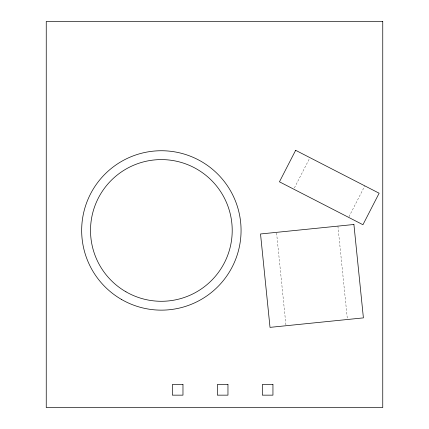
<?xml version="1.0" encoding="UTF-8"?>
<svg xmlns="http://www.w3.org/2000/svg" width="429" height="429" viewBox="0 0 429 429"><rect width="100%" height="100%" fill="white"/><g stroke="black" fill="none" stroke-linecap="round" stroke-linejoin="round"><path stroke-width="0.32" stroke-dasharray="2.15 1.61" d="M294.364 187.977L309.336 158.848M348.949 216.779L364.832 185.87M337.918 226.115L347.34 318.844M276.587 233.017L285.939 325.08"/><path stroke-width="0.64" d="M295.645 150.311L279.451 181.816L362.939 224.726L379.134 193.222L295.645 150.311M353.914 224.49L260.526 233.977L270.013 327.365L363.401 317.878L353.914 224.49M382.754 21.45L46.246 21.45L46.246 407.55L382.754 407.55L382.754 21.45M182.974 384.523L172.345 384.523L172.345 395.152L182.974 395.152L182.974 384.523M227.96 384.523L217.331 384.523L217.331 395.152L227.96 395.152L227.96 384.523M272.946 384.523L262.317 384.523L262.317 395.152L272.946 395.152L272.946 384.523M121.52 299.463A79.697 79.697 0 0 0 241.066 230.437A79.697 79.697 0 0 0 121.52 161.417A79.697 79.697 0 0 0 121.52 299.463M125.944 291.795A70.844 70.844 0 0 0 232.212 230.437A70.844 70.844 0 0 0 125.944 169.085A70.844 70.844 0 0 0 125.944 291.795"/></g></svg>
